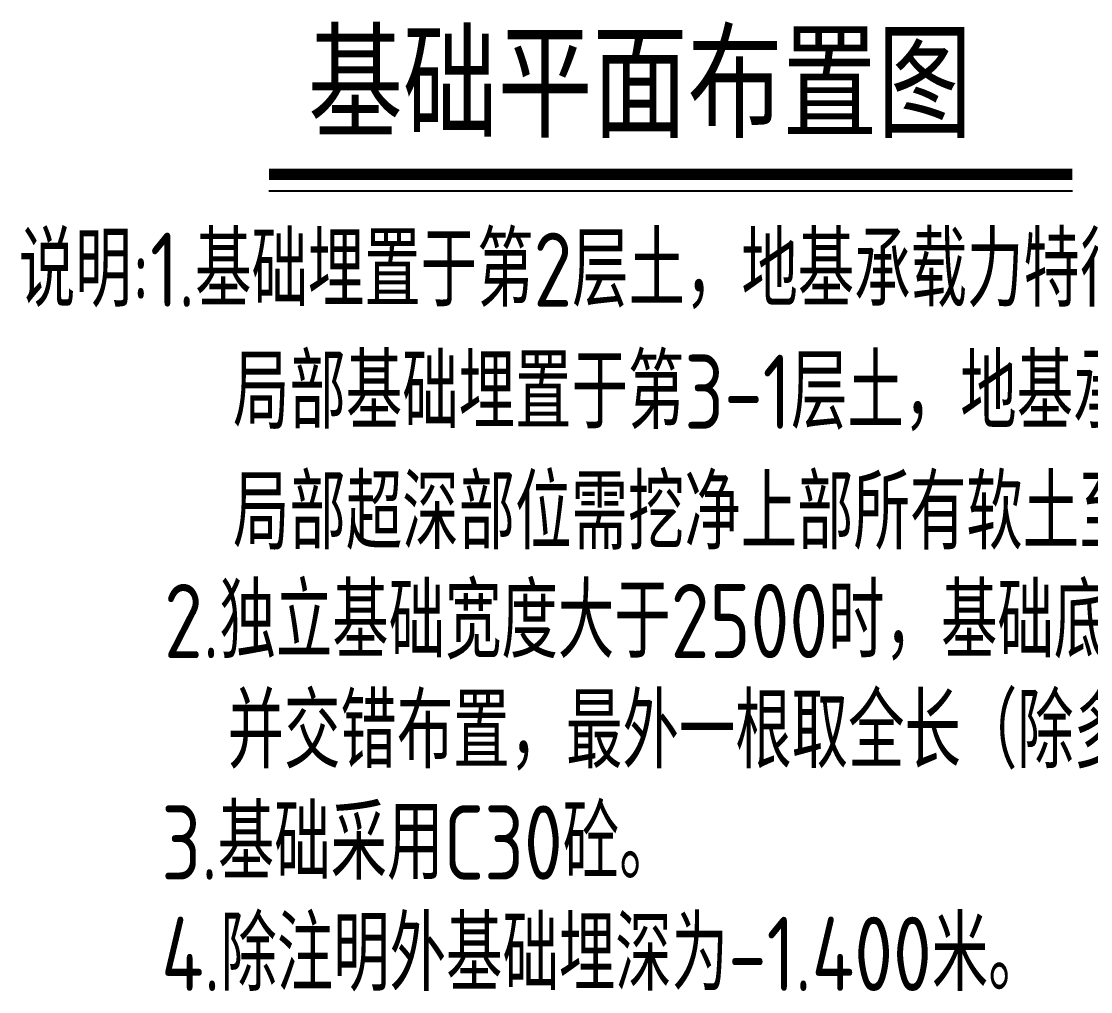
# Model space of a CAD drawing. Extents: x -2331248 to -1198620, y -977263 to -545844.
# Drawn here: x -1987823 to -1980619, y -847232 to -840694 of the extents above; entities that cross this region are included whole.
import ezdxf

# ---------------------------------------------------------------- set-up
doc = ezdxf.new("R2010")
doc.units = 0
doc.header["$LTSCALE"] = 1000
doc.header["$MEASUREMENT"] = 0
doc.layers.add('PUB_TEXT', color=7, linetype='CONTINUOUS')
doc.layers.add('TEXT', color=7, linetype='CONTINUOUS')
doc.styles.add('-黑体', font='SIMHEI.TTF', dxfattribs={"width": 0.8})
doc.styles.add('STYLE4', font='Tssdeng.shx', dxfattribs={"width": 0.8, "bigfont": 'tssdchn.shx'})

msp = doc.modelspace()

# ---------------------------------------------------------------- linework, layer by layer
at = {"layer": 'PUB_TEXT', "const_width": 76.6}
msp.add_lwpolyline([(-1986155.1, -841724.5), (-1980742.1, -841724.5)], dxfattribs=at)
at = {"layer": 'PUB_TEXT'}
msp.add_lwpolyline([(-1986155.1, -841835.5), (-1980742.1, -841835.5)], dxfattribs=at)

# ---------------------------------------------------------------- texts
at = {"layer": 'PUB_TEXT', "style": '-黑体', "width": 0.75}
msp.add_text('基础平面布置图', height=625, dxfattribs=at).set_placement((-1985892.1, -841411.3))
at = {"layer": 'TEXT', "style": 'STYLE4', "width": 0.8}
for s, p in [('说明:1.基础埋置于第2层土，地基承载力特征值fak=200KPa，', (-1987839.7, -842617.6)), ('局部基础埋置于第3-1层土，地基承载力特征值fak=280KPa，', (-1986396.4, -843440.4)), ('局部超深部位需挖净上部所有软土至持力土层，再采用C15回填至设计标高。', (-1986396.4, -844253.4)), ('2.独立基础宽度大于2500时，基础底板钢筋长度为 0.9基础宽度，', (-1986861.2, -844984.8)), ('并交错布置，最外一根取全长（除多柱基础）。', (-1986433.1, -845726.8)), ('3.基础采用C30砼。', (-1986879.8, -846477.5)), ('4.除注明外基础埋深为-1.400米。', (-1986880.6, -847227.5))]:
    msp.add_text(s, height=499.998, dxfattribs=at).set_placement(p)

doc.saveas('drawing.dxf')
